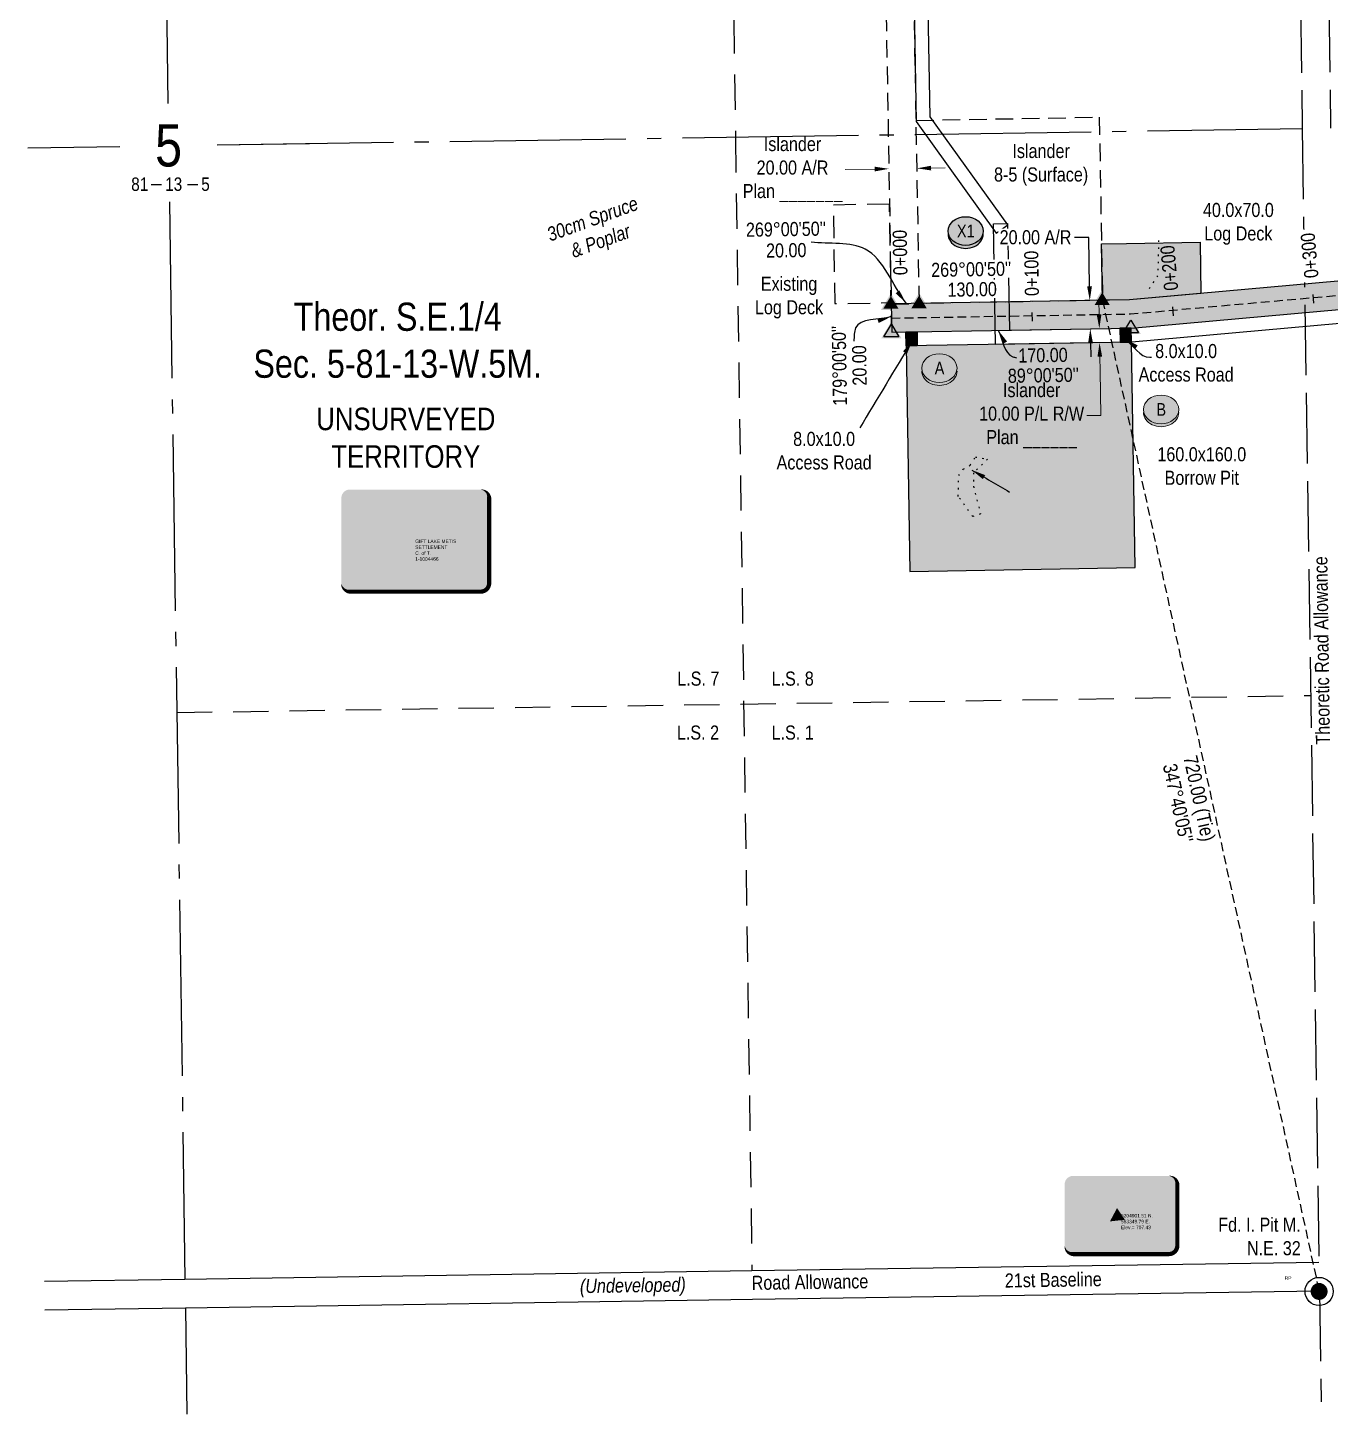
# Model space of a CAD drawing. Extents: x 562422 to 574052, y 6201080 to 6208306.
# Drawn here: x 562434 to 563358, y 6204814 to 6205798 of the extents above; entities that cross this region are included whole.
import ezdxf
from ezdxf.enums import TextEntityAlignment as Align

# ---------------------------------------------------------------- set-up
doc = ezdxf.new("R2018")
doc.units = 0
doc.header["$LTSCALE"] = 5
doc.header["$PDSIZE"] = 0.5
for name, pattern in [('foc-ACCESSROAD', [3.75, 2.5, -1.25]), ('foc-LSD', [8, 5, -3]), ('foc-QUARTERLINE', [33, 25, -3, 2, -3]), ('foc-TIELINE', [1.875, 1.25, -0.625]), ('foc-TOPO', [1, 0.2, -0.8]), ('foc-UNSURVEYED', [12.5, 10, -2.5]), ('HIDDEN2', [4.7625, 3.175, -1.5875])]:
    doc.linetypes.add(name, pattern=pattern)
doc.layers.get('Defpoints').update_dxf_attribs({"color": 9})
for name, color, linetype in [('10', 1, 'Continuous'), ('35', 37, 'Continuous'), ('9', 3, 'Continuous'), ('AS-OWNER', 7, 'Continuous'), ('C-AR', 13, 'foc-ACCESSROAD'), ('C-RW', 13, 'Continuous'), ('C-SYMBOL', 7, 'Continuous'), ('C-WS', 13, 'foc-ACCESSROAD'), ('DETAIL-T', 7, 'Continuous'), ('L-BD', 7, 'Continuous'), ('L-MON', 1, 'Continuous'), ('L-ROAD-T', 7, 'Continuous'), ('L-SEC', 7, 'Continuous'), ('L-SECLBL', 7, 'Continuous'), ('L-SECQ', 8, 'foc-QUARTERLINE'), ('L-SECTION-LSD', 7, 'foc-LSD'), ('L-TIE', 7, 'foc-TIELINE'), ('L-UNS-T', 3, 'Continuous'), ('L-USEC', 7, 'foc-UNSURVEYED'), ('P-BUFFER-H 100m', 191, 'Continuous'), ('P-CHAINAGE-CL', 201, 'foc-TIELINE'), ('P-CROSSINGS', 250, 'Continuous'), ('P-PROPOSED', 10, 'Continuous'), ('P-PROPOSED-H', 21, 'Continuous'), ('P-TEMP-H', 41, 'Continuous'), ('P-TEMP_BORROW PIT', 46, 'Continuous'), ('P-TEMP_LOG DECK', 46, 'Continuous'), ('P-TXT', 4, 'Continuous'), ('T-BUSH-T', 110, 'Continuous'), ('T-EXISTING RTF', 220, 'HIDDEN2'), ('T-EXISTING RTF-T', 220, 'Continuous'), ('T-GENERAL', 48, 'foc-TOPO')]:
    doc.layers.add(name, color=color, linetype=linetype)
for name, color, linetype, lineweight in [('AS-GENERAL', 48, 'Continuous', 18), ('C-AR-T', 13, 'Continuous', 9), ('C-WS-T', 13, 'Continuous', 9), ('P-CHAINAGE-T', 201, 'Continuous', 18), ('P-TEMP-T', 46, 'Continuous', 18), ('T-TEXT', 48, 'Continuous', 18)]:
    doc.layers.add(name, color=color, linetype=linetype, lineweight=lineweight)
doc.styles.add('100L', font='ARIALN.TTF', dxfattribs={"height": 11})
doc.styles.add('175L', font='ARIALN.TTF', dxfattribs={"height": 20})
doc.styles.add('80CG', font='ARIALN.TTF', dxfattribs={"height": 10})
doc.styles.add('80L', font='ARIALN.TTF', dxfattribs={"height": 10})
doc.styles.add('80LS', font='ARIALNI.TTF', dxfattribs={"height": 10})
doc.styles.add('Crossing', font='ARIALN.TTF', dxfattribs={"height": 10})
doc.styles.add('SIMPLEX', font='ARIALN.TTF')
doc.styles.get("Standard").update_dxf_attribs({"font": 'ARIALN.TTF'})
doc.dimstyles.new('Compass 5 000', dxfattribs={"dimscale": 5, "dimtxt": 9, "dimasz": 2, "dimexe": 0.2, "dimexo": 0.0625, "dimgap": 0.5, "dimtad": 0, "dimtih": 1, "dimtoh": 1, "dimzin": 0, "dimdsep": 46, "dimtxsty": '80CG', "dimcen": 0.1, "dimse1": 1, "dimse2": 1, "dimclrd": 256, "dimclrt": 256, "dimaunit": 1, "dimadec": 4, "dimazin": 0, "dimtfac": 0.06, "dimtofl": 0, "dimtmove": 0, "dimatfit": 1, "dimfxl": 0.2, "dimtolj": 1, "dimtzin": 0, "dimlwd": -1, "dimarcsym": 0})

# ---------------------------------------------------------------- blocks, each defined once
blk = doc.blocks.new('L-SECLBL')
at = {"layer": '9', "color": 7}
for p, q in [((-5.08, -27.83), (-12.29, -27.83)), ((20.7, -27.83), (13.5, -27.83))]:
    blk.add_line(p, q, dxfattribs=at)
at = {"layer": '10', "color": 2, "style": 'SIMPLEX'}
blk.add_attdef('SEC', text='', height=30, dxfattribs=at).set_placement((0, 0), align=Align.MIDDLE)
at = {"layer": '10', "color": 5, "style": '80L'}
blk.add_attdef('TWP', text='', height=9.5, dxfattribs=at).set_placement((-14.43, -27.37), align=Align.MIDDLE_RIGHT)
blk.add_attdef('RGE', text='', height=9.5, dxfattribs=at).set_placement((3.62, -27.37), align=Align.MIDDLE_CENTER)
blk.add_attdef('MER', text='', height=9.5, dxfattribs=at).set_placement((23.17, -27.37), align=Align.MIDDLE_LEFT)
blk = doc.blocks.new('*U43')
h = blk.add_hatch(color=255)
edge = h.paths.add_edge_path()
edge.add_line((-46.5, -37), (46.5, -37))
edge.add_arc((46.5, -31), 6, 270, 360)
edge.add_line((52.5, -31), (52.5, 29.5))
edge.add_arc((46.5, 29.5), 6, 0, 90)
edge.add_line((46.5, 35.5), (-46.5, 35.5))
edge.add_arc((-46.5, 29.5), 6, 90, 180)
edge.add_line((-52.5, 29.5), (-52.5, -31))
edge.add_arc((-46.5, -31), 6, 180, 270)
at = {"color": 14, "flags": 128}
blk.add_lwpolyline([(-46.5, -37, 3, 3, 0), (46.5, -37, 3, 3, 0.414214), (52.5, -31, 3, 3, 0), (52.5, 29.5, 3, 0, 0.414214), (46.5, 35.5, 0, 0, 0), (-46.5, 35.5, 0, 0, 0.414214), (-52.5, 29.5, 0, 0, 0), (-52.5, -31, 0, 3, 0.414214)], format="xyseb", close=True, dxfattribs=at)
at = {"color": 14, "lineweight": 30, "flags": 104}
blk.add_attdef('ENTER_TEXT', text='', height=10, dxfattribs=at).set_placement((0, 0), align=Align.MIDDLE_CENTER)
blk = doc.blocks.new('*U50')
h = blk.add_hatch(color=254)
edge = h.paths.add_edge_path()
edge.add_line((-34, -28.5), (34, -28.5))
edge.add_arc((34, -22.5), 6, 270, 360)
edge.add_line((40, -22.5), (40, 21))
edge.add_arc((34, 21), 6, 0, 90)
edge.add_line((34, 27), (-34, 27))
edge.add_arc((-34, 21), 6, 90, 180)
edge.add_line((-40, 21), (-40, -22.5))
edge.add_arc((-34, -22.5), 6, 180, 270)
at = {"color": 1, "flags": 128}
blk.add_lwpolyline([(-34, -28.5, 3, 3, 0), (34, -28.5, 3, 3, 0.414214), (40, -22.5, 3, 3, 0), (40, 21, 3, 0, 0.414214), (34, 27, 0, 0, 0), (-34, 27, 0, 0, 0.414214), (-40, 21, 0, 0, 0), (-40, -22.5, 0, 3, 0.414214)], format="xyseb", close=True, dxfattribs=at)
blk.add_lwpolyline([(-7.83, -5.3, 0, 10, 0), (0, 0, 5, 5, 0)], format="xyseb", dxfattribs=at)
at = {"color": 1, "lineweight": 30, "flags": 104}
blk.add_attdef('ENTER_TEXT', text='', height=10, dxfattribs=at).set_placement((-0.35, 0), align=Align.MIDDLE_CENTER)
blk = doc.blocks.new('RP')
at = {"layer": '35', "color": 3}
blk.add_circle((0, 0), 10, dxfattribs=at)
at = {"layer": '35', "color": 3, "lineweight": 30, "flags": 104}
blk.add_attdef('RP', text='', height=10, dxfattribs=at).set_placement((-24.41, 10.75), align=Align.MIDDLE_CENTER)
blk = doc.blocks.new('fdia')
at = {"color": 255, "const_width": 1}
blk.add_lwpolyline([(-0.5, 0, 1), (0.5, 0, 1)], format="xyb", close=True, dxfattribs=at)
blk = doc.blocks.new('Fdiaa')
blk.add_blockref('fdia', (0, 0))
blk = doc.blocks.new('fdib')
at = {"color": 1, "const_width": 1.6}
blk.add_lwpolyline([(-0.4, 0, 1), (0.4, 0, 1)], format="xyb", close=True, dxfattribs=at)
at = {"color": 1}
blk.add_circle((0, 0), 0.8, dxfattribs=at)
blk = doc.blocks.new('Fdibb')
blk.add_blockref('fdib', (0, 0))
blk = doc.blocks.new('fdicc')
for name in ['Fdibb', 'Fdiaa']:
    blk.add_blockref(name, (0, 0))
blk = doc.blocks.new('FDI')
blk.add_blockref('fdicc', (0, 0))
blk = doc.blocks.new('TRIA')
blk.add_hatch(color=255).paths.add_polyline_path([(-0.04, 1.52), (-1.47, -0.87), (1.39, -0.87)])
blk = doc.blocks.new('TRIAA')
blk.add_blockref('TRIA', (0, 0))
blk = doc.blocks.new('TRIB')
at = {"color": 1}
blk.add_lwpolyline([(-1.12, -0.67), (-0.04, 1.13), (1.04, -0.67)], close=True, dxfattribs=at)
blk = doc.blocks.new('TRIBB')
blk.add_blockref('TRIB', (0, 0))
blk = doc.blocks.new('TRICC')
for name in ['TRIAA', 'TRIBB']:
    blk.add_blockref(name, (0, 0))
blk = doc.blocks.new('plspike')
blk.add_blockref('TRICC', (0, 0))
blk = doc.blocks.new('STRIA')
blk.add_hatch(color=255).paths.add_polyline_path([(-0.04, 1.52), (-1.47, -0.87), (1.39, -0.87)])
blk = doc.blocks.new('STRIAA')
blk.add_blockref('STRIA', (0, 0))
blk = doc.blocks.new('STRIB')
at = {"color": 1}
blk.add_solid([(-1.12, -0.67), (-0.04, 1.13), (1.04, -0.67)], dxfattribs=at)
blk = doc.blocks.new('STRIBB')
blk.add_blockref('STRIB', (0, 0))
blk = doc.blocks.new('STRICC')
for name in ['STRIAA', 'STRIBB']:
    blk.add_blockref(name, (0, 0))
blk = doc.blocks.new('fdspike')
blk.add_blockref('STRICC', (0, 0))
blk = doc.blocks.new('*D55')
at = {"layer": 'C-AR-T', "transparency": 16777216}
for p, q in [((563034.52, 6205697.69), (563013.6, 6205697.33)), ((563074.51, 6205698.38), (563084.51, 6205698.56))]:
    blk.add_line(p, q, dxfattribs=at)
for points in [[(563034.49, 6205699.36), (563034.55, 6205696.03), (563044.52, 6205697.87)], [(563074.48, 6205700.05), (563074.54, 6205696.72), (563064.51, 6205698.21)]]:
    blk.add_solid(points, dxfattribs=at)
at = {"layer": 'Defpoints', "color": 0, "transparency": 16777216}
for p in [(563044.32, 6205709.7), (563064.31, 6205710.04), (563044.52, 6205697.87)]:
    blk.add_point(p, dxfattribs=at)
at = {"layer": 'C-AR-T', "transparency": 16777216, "insert": (562976.16, 6205697.33), "char_height": 10, "attachment_point": 5, "style": '80CG'}
blk.add_mtext('\\A1;Islander\\P20.00 A/R\\PPlan _______', dxfattribs=at)
blk = doc.blocks.new('*D58')
at = {"layer": 'Defpoints', "color": 0, "transparency": 16777216}
for p in [(563170.07, 6205604.12), (563187.07, 6205604.42), (563170.41, 6205584.14)]:
    blk.add_point(p, dxfattribs=at)
at = {"layer": 'P-TXT', "transparency": 16777216}
for p, q in [((563186.3, 6205649.26), (563176.3, 6205649.26)), ((563186.9, 6205614.42), (563186.3, 6205649.26)), ((563187.59, 6205574.43), (563187.76, 6205564.43))]:
    blk.add_line(p, q, dxfattribs=at)
for points in [[(563188.57, 6205614.44), (563185.23, 6205614.39), (563187.07, 6205604.42)], [(563189.26, 6205574.46), (563185.92, 6205574.4), (563187.42, 6205584.43)]]:
    blk.add_solid(points, dxfattribs=at)
at = {"layer": 'P-TXT', "transparency": 16777216, "insert": (563148.56, 6205649.26), "char_height": 10, "attachment_point": 5, "style": '80CG', "bg_fill": 3, "box_fill_scale": 1.1, "bg_fill_color": 256, "bg_fill_true_color": 13158600, "bg_fill_transparency": 0}
blk.add_mtext('\\A1;20.00 A/R', dxfattribs=at)
blk = doc.blocks.new('*D61')
at = {"layer": 'C-AR-T', "transparency": 16777216}
for p, q in [((563193.67, 6205594.54), (563193.5, 6205604.54)), ((563194.19, 6205564.55), (563194.36, 6205554.55)), ((563194.91, 6205522.78), (563194.36, 6205554.55)), ((563184.91, 6205522.78), (563194.91, 6205522.78))]:
    blk.add_line(p, q, dxfattribs=at)
for points in [[(563195.34, 6205594.57), (563192, 6205594.51), (563193.84, 6205584.54)], [(563195.85, 6205564.58), (563192.52, 6205564.52), (563194.02, 6205574.55)]]:
    blk.add_solid(points, dxfattribs=at)
at = {"layer": 'Defpoints', "color": 0, "transparency": 16777216}
for p in [(563174.38, 6205584.2), (563193.84, 6205584.54), (563174.55, 6205574.21)]:
    blk.add_point(p, dxfattribs=at)
at = {"layer": 'C-AR-T', "transparency": 16777216, "insert": (563145.82, 6205522.78), "char_height": 10, "attachment_point": 5, "style": '80CG'}
blk.add_mtext('\\A1;Islander^J10.00 P/L R/W\\PPlan ______', dxfattribs=at)
blk = doc.blocks.new('XING3')
h = blk.add_hatch(color=250)
h.dxf.hatch_style = 1
edge = h.paths.add_edge_path()
edge.add_ellipse((0, -2.05), major_axis=(-12.5, 0), ratio=0.816297, start_angle=0, end_angle=180)
edge.add_line((12.5, -2.05), (12.5, 0))
edge.add_ellipse((0, 0), major_axis=(-12.5, 0), ratio=0.816297, start_angle=0, end_angle=180, ccw=False)
edge.add_line((-12.5, 0), (-12.5, -2.05))
at = {"layer": 'P-BUFFER-H 100m'}
h = blk.add_hatch(color=256, dxfattribs=at)
h.dxf.hatch_style = 1
edge = h.paths.add_edge_path()
edge.add_ellipse((0, 0), major_axis=(-12.5, 0), ratio=0.816297, start_angle=0, end_angle=360)
at = {"color": 250}
blk.add_ellipse((0, 0), major_axis=(-12.5, 0), ratio=0.816297, dxfattribs=at)
blk.add_ellipse((0, -2.05), major_axis=(-12.5, 0), ratio=0.816297, start_param=0, end_param=3.141593, dxfattribs=at)
at = {"color": 250, "style": 'Crossing'}
blk.add_attdef('CROSSING', text='', height=9, dxfattribs=at).set_placement((0.09, 0.02), align=Align.MIDDLE_CENTER)
at = {"color": 250, "style": 'Crossing', "flags": 1}
for tag, p in [('OWNER', (0.09, -12.49)), ('DESCRIPTION', (0.09, -25.77)), ('LOCATION', (0.09, -39.3)), ('DWG_REF', (0.09, -52.84))]:
    blk.add_attdef(tag, text='', height=9, dxfattribs=at).set_placement(p, align=Align.MIDDLE_CENTER)
blk = doc.blocks.new('xing2')
h = blk.add_hatch(color=50)
h.dxf.hatch_style = 1
edge = h.paths.add_edge_path()
edge.add_ellipse((0, 0), major_axis=(-12.5, 0), ratio=0.816297, start_angle=0, end_angle=360)
h = blk.add_hatch(color=250)
h.dxf.hatch_style = 1
edge = h.paths.add_edge_path()
edge.add_ellipse((0, -2.05), major_axis=(-12.5, 0), ratio=0.816297, start_angle=0, end_angle=180)
edge.add_line((12.5, -2.05), (12.5, 0))
edge.add_ellipse((0, 0), major_axis=(-12.5, 0), ratio=0.816297, start_angle=0, end_angle=180, ccw=False)
edge.add_line((-12.5, 0), (-12.5, -2.05))
at = {"color": 250}
blk.add_ellipse((0, 0), major_axis=(-12.5, 0), ratio=0.816297, dxfattribs=at)
blk.add_ellipse((0, -2.05), major_axis=(-12.5, 0), ratio=0.816297, start_param=0, end_param=3.141593, dxfattribs=at)
at = {"color": 250, "style": 'Crossing'}
blk.add_attdef('CROSSING', text='', height=9, dxfattribs=at).set_placement((0.09, 0.02), align=Align.MIDDLE_CENTER)
at = {"color": 250, "style": 'Crossing', "flags": 1}
for tag, p in [('OWNER', (0.09, -12.49)), ('DESCRIPTION', (0.09, -25.77)), ('LOCATION', (0.09, -39.3)), ('DWG_REF', (0.09, -52.84))]:
    blk.add_attdef(tag, text='', height=9, dxfattribs=at).set_placement(p, align=Align.MIDDLE_CENTER)

msp = doc.modelspace()

# ---------------------------------------------------------------- hatches: boundary and pattern name
at = {"layer": 'P-PROPOSED-H'}
h = msp.add_hatch(color=256, dxfattribs=at)
h.dxf.hatch_style = 1
h.paths.add_polyline_path([(563046.511, 6205581.999), (563216.422, 6205584.93), (564220.045, 6205674.947), (564521.527, 6206221.861), (565194.564, 6206720.026), (565207.281, 6206732.296), (565221.337, 6206749.504), (565453.892, 6207115.017), (565453.938, 6207392.921), (565433.947, 6207392.924), (565433.902, 6207120.839), (565205.106, 6206761.234), (565192.548, 6206745.86), (565181.622, 6206735.318), (564506.126, 6206235.333), (564207.67, 6205693.908), (563215.355, 6205604.905), (563046.166, 6205601.987)])
at = {"layer": 'P-TEMP-H'}
h = msp.add_hatch(color=256, dxfattribs=at)
h.dxf.hatch_style = 1
h.paths.add_polyline_path([(563265.844, 6205609.434), (563215.355, 6205604.905), (563196.081, 6205604.575), (563195.395, 6205644.55), (563213.224, 6205644.857), (563265.301, 6205645.793)])
h = msp.add_hatch(color=256, dxfattribs=at)
h.dxf.hatch_style = 1
h.paths.add_polyline_path([(563056.519, 6205582.172), (563064.514, 6205582.31), (563064.686, 6205572.322), (563056.691, 6205572.184)])
h = msp.add_hatch(color=256, dxfattribs=at)
h.dxf.hatch_style = 1
h.paths.add_polyline_path([(563208.427, 6205584.792), (563208.599, 6205574.798), (563216.594, 6205574.936), (563216.422, 6205584.93)])
h = msp.add_hatch(color=256, dxfattribs=at)
h.dxf.hatch_style = 1
h.paths.add_polyline_path([(563059.443, 6205412.28), (563219.347, 6205415.032), (563216.594, 6205574.936), (563056.691, 6205572.184)])

# ---------------------------------------------------------------- linework, layer by layer
at = {"layer": 'C-AR'}
msp.add_line((563046.171, 6205602.034), (563066.143, 6205602.377), dxfattribs=at)
msp.add_lwpolyline([(563028.163, 6206626.151), (563030.98, 6206484.598), (563039.616, 6205982.903), (563041.078, 6205897.955), (563041.336, 6205882.964), (563046.172, 6205601.994), (563066.16, 6205602.338), (563061.324, 6205883.308), (563061.066, 6205898.299), (563059.604, 6205983.247), (563050.968, 6206484.969), (563048.152, 6206626.45)], dxfattribs=at)
at = {"layer": 'C-RW', "flags": 128}
for points in [[(565008.304, 6206569.725), (564529.227, 6206215.125), (564226.232, 6205665.466), (563216.955, 6205574.942), (563120.247, 6205573.274), (563118.77, 6205658.872), (563128.764, 6205659.045), (563130.068, 6205583.44), (563216.422, 6205584.93), (564220.045, 6205674.947), (564521.527, 6206221.861), (565194.564, 6206720.026), (565207.281, 6206732.296), (565221.337, 6206749.504), (565453.892, 6207115.017), (565453.916, 6207262.98), (565463.912, 6207262.978), (565463.887, 6207112.106), (565229.453, 6206743.639), (565214.648, 6206725.514), (565201.035, 6206712.38), (565020.095, 6206578.453)], [(563048.116, 6206626.45), (563050.926, 6206484.966), (563063.946, 6205731.391), (563120.697, 6205652.304), (563128.822, 6205658.134), (563073.89, 6205734.684), (563057.194, 6206626.586)]]:
    msp.add_lwpolyline(points, dxfattribs=at)
at = {"layer": 'C-WS'}
msp.add_lwpolyline([(563196.081, 6205604.575), (563066.16, 6205602.338), (563063.924, 6205732.259), (563193.845, 6205734.496)], close=True, dxfattribs=at)
at = {"layer": 'L-SEC'}
for p, q in [((563349.662, 6204922.075), (562947.398, 6204916.059)), ((562545.13, 6204910.043), (562445.413, 6204908.545)), ((562947.398, 6204916.059), (562545.13, 6204910.043)), ((562947.692, 6204895.954), (563349.962, 6204901.97)), ((562445.71, 6204888.439), (562545.421, 6204889.938)), ((562545.421, 6204889.938), (562947.692, 6204895.954))]:
    msp.add_line(p, q, dxfattribs=at)
at = {"layer": 'L-SECQ'}
for p, q in [((562521.851, 6206518.606), (562533.057, 6205744.309)), ((562568.037, 6205714.843), (563337.827, 6205726.36)), ((562433.547, 6205712.83), (562498.795, 6205713.807)), ((562568.037, 6205714.843), (562633.434, 6205715.821)), ((562534.069, 6205674.33), (562545.13, 6204910.043)), ((562545.421, 6204889.938), (562546.535, 6204814.379))]:
    msp.add_line(p, q, dxfattribs=at)
at = {"layer": 'L-SECTION-LSD'}
for p, q in [((562923.919, 6206524.625), (562935.659, 6205720.343)), ((562935.659, 6205720.343), (562947.398, 6204916.059)), ((562539.31, 6205312.184), (563343.748, 6205324.218))]:
    msp.add_line(p, q, dxfattribs=at)
at = {"layer": 'L-TIE'}
msp.add_line((563196.081, 6205604.575), (563349.793, 6204901.511), dxfattribs=at)
at = {"layer": 'L-USEC'}
for p, q in [((563331.909, 6206128.502), (563337.827, 6205726.36)), ((563352.014, 6206128.798), (563357.932, 6205726.656)), ((563337.829, 6205726.36), (563349.666, 6204922.075)), ((563349.962, 6204901.97), (563351.141, 6204823.135))]:
    msp.add_line(p, q, dxfattribs=at)
at = {"layer": 'P-CHAINAGE-CL'}
for p, q in [((563346.013, 6205602.575), (563345.298, 6205610.539)), ((563246.458, 6205593.645), (563245.744, 6205601.61)), ((563046.408, 6205587.995), (563046.27, 6205595.991)), ((563146.347, 6205589.719), (563146.209, 6205597.715))]:
    msp.add_line(p, q, dxfattribs=at)
at = {"layer": 'P-CHAINAGE-CL', "flags": 128}
msp.add_lwpolyline([(563046.339, 6205591.993), (563215.889, 6205594.918), (564213.858, 6205684.428), (564513.827, 6206228.597), (565188.093, 6206727.672), (565199.915, 6206739.078), (565213.222, 6206755.369), (565443.897, 6207117.928), (565443.943, 6207392.923)], dxfattribs=at)
at = {"layer": 'P-TEMP_BORROW PIT', "flags": 128}
for points in [[(563056.519, 6205582.172), (563064.514, 6205582.31), (563064.686, 6205572.322), (563056.691, 6205572.184)], [(563208.427, 6205584.792), (563208.599, 6205574.798), (563216.594, 6205574.936), (563216.422, 6205584.93)], [(563059.443, 6205412.28), (563219.347, 6205415.032), (563216.594, 6205574.936), (563056.691, 6205572.184)]]:
    msp.add_lwpolyline(points, close=True, dxfattribs=at)
at = {"layer": 'P-TEMP_LOG DECK', "flags": 128}
msp.add_lwpolyline([(563265.844, 6205609.434), (563215.355, 6205604.905), (563196.081, 6205604.575), (563195.395, 6205644.55), (563213.224, 6205644.857), (563265.301, 6205645.793)], close=True, dxfattribs=at)
at = {"layer": 'T-EXISTING RTF', "flags": 128}
msp.add_lwpolyline([(563044.948, 6205672.856), (563004.991, 6205672.169), (563006.194, 6205602.243), (563046.152, 6205602.931)], close=True, dxfattribs=at)
at = {"layer": 'T-GENERAL', "flags": 128}
msp.add_lwpolyline([(563229.31, 6205612.864), (563235.473, 6205622.117), (563236.172, 6205647.473)], dxfattribs=at)
at = {"layer": 'T-GENERAL'}
msp.add_lwpolyline([(563109.604, 6205453.049), (563103.988, 6205451.204), (563093.788, 6205465.498), (563094.074, 6205480.306), (563097.291, 6205484.731), (563102.231, 6205487.642), (563105.91, 6205493.426), (563114.49, 6205491.91), (563104.477, 6205482.163), (563104.507, 6205472.648)], close=True, dxfattribs=at)

# ---------------------------------------------------------------- block references
at = {"layer": 'AS-OWNER'}
ref = msp.add_blockref('*U43', (562708.497, 6205434.88), dxfattribs=dict(at, xscale=0.9986430741599465, yscale=0.9986430741599465, zscale=0.9986430741599465))
lines = msp.add_mtext('GIFT LAKE METIS \\PSETTLEMENT\\PC. of T.\\P1-1004466', dxfattribs={"layer": '0', "color": 14, "insert": (562708.497, 6205434.88), "char_height": 2.5, "attachment_point": 1})
ref.add_attrib('ENTER_TEXT', '', (562708.497, 6205434.88), dxfattribs={"flags": 104}).embed_mtext(lines)
at = {"layer": 'C-AR-T', "xscale": 0.9995440000000001, "yscale": 0.9995440000000001, "zscale": 0.9995440000000001}
for p, values in [((563080.381, 6205556.46), {'CROSSING': 'A'}), ((563237.66, 6205527.147), {'CROSSING': 'B'})]:
    msp.add_blockref('XING3', p, dxfattribs=at).add_auto_attribs(values)
at = {"layer": 'DETAIL-T', "color": 4}
ref = msp.add_blockref('*U50', (563209.206, 6204956.495), dxfattribs=dict(at, xscale=0.9990822106810008, yscale=0.9990822106810008, zscale=0.9990822106810008))
lines = msp.add_mtext('6204901.51 N.\\P563349.79 E.\\PElev.= 707.43', dxfattribs={"layer": '0', "color": 1, "insert": (563209.206, 6204956.495), "char_height": 2.5, "attachment_point": 1})
ref.add_attrib('ENTER_TEXT', '', (563209.206, 6204956.495), dxfattribs={"flags": 104}).embed_mtext(lines)
at = {"layer": 'L-BD'}
ref = msp.add_blockref('RP', (563349.793, 6204901.511), dxfattribs=dict(at, xscale=0.999545200000003, yscale=0.999545200000003, zscale=0.999545200000003))
lines = msp.add_mtext('RP', dxfattribs={"layer": '35', "color": 3, "insert": (563325.397, 6204912.26), "char_height": 2.5, "attachment_point": 1, "bg_fill": 3, "box_fill_scale": 1.15, "bg_fill_color": 256, "bg_fill_transparency": 0})
ref.add_attrib('RP', '', (563325.397, 6204912.26), dxfattribs={"flags": 104}).embed_mtext(lines)
at = {"layer": 'L-MON'}
for name, p, xscale, yscale, zscale in [('fdspike', (563046.172, 6205601.994), 4.99772, 4.99772, 4.99772), ('fdspike', (563066.16, 6205602.338), 4.99772, 4.99772, 4.99772), ('plspike', (563046.506, 6205582.006), 5, 5, 5), ('plspike', (563216.422, 6205584.93), 5, 5, 5), ('FDI', (563349.793, 6204901.511), 5, 5, 5)]:
    msp.add_blockref(name, p, dxfattribs=dict(at, xscale=xscale, yscale=yscale, zscale=zscale))
at = {"layer": 'L-SECLBL', "xscale": 0.9995409999999935, "yscale": 0.9995409999999935, "zscale": 0.9995409999999935}
msp.add_blockref('L-SECLBL', (562533.491, 6205714.326), dxfattribs=at).add_auto_attribs({'SEC': '5', 'TWP': '81', 'RGE': '13', 'MER': '5'})
at = {"layer": 'P-CROSSINGS', "xscale": 0.9995440000000001, "yscale": 0.9995440000000001, "zscale": 0.9995440000000001}
msp.add_blockref('xing2', (563099, 6205653.705), dxfattribs=at).add_auto_attribs({'CROSSING': 'X1'})

# ---------------------------------------------------------------- texts
at = {"layer": 'C-SYMBOL', "color": 3, "insert": (562696.062, 6205602.93), "char_height": 19.98173, "width": 366.39075, "attachment_point": 2, "style": '175L'}
msp.add_mtext('Theor. S.E.1/4 \\PSec. 5-81-13-W.5M.', dxfattribs=at)
at = {"layer": 'C-WS-T', "insert": (563119.452, 6205715.518), "char_height": 9.99541, "attachment_point": 1, "style": '80L'}
msp.add_mtext_dynamic_manual_height_columns('\\pxqc;Islander \\P8-5 (Surface)', width=66.1927, gutter_width=49.955, heights=[0], dxfattribs=at)
at = {"layer": 'L-BD', "style": '80L'}
for s, height, rotation, p in [("269°00'50''", 9.99544, 0.8884, (562971.481, 6205655.058)), ('20.00', 9.9954, 0.8884, (562971.713, 6205640.067)), ("179°00'50''", 9.99544, 91.003, (563009.378, 6205558.113)), ('20.00', 9.9954, 91.003, (563023.62, 6205558.362)), ('170.00', 9.9954, 0.9858, (563153.88, 6205565.675)), ("89°00'50''", 9.9954, 0.9858, (563154.125, 6205551.433)), ("347°40'05''", 9.99544, 282.3326, (563249.746, 6205247.972)), ('720.00 (Tie)', 9.99544, 282.3326, (563263.66, 6205251.015))]:
    msp.add_text(s, height=height, rotation=rotation, dxfattribs=at).set_placement(p, align=Align.MIDDLE)
at = {"layer": 'L-MON', "insert": (563278.858, 6204953.865), "char_height": 9.99541, "attachment_point": 1, "style": '80L'}
msp.add_mtext_dynamic_manual_height_columns('\\pxqr;Fd. I. Pit M.\\PN.E. 32', width=57.89823, gutter_width=49.977, heights=[0], dxfattribs=at)
at = {"layer": 'L-ROAD-T', "style": '80L'}
for s, height, rotation, p in [('Theoretic Road Allowance', 9.99086, 90.820424, (563351.555, 6205356.183)), ('Road Allowance', 9.99541, 0.856832, (562988.539, 6204908.179))]:
    msp.add_text(s, height=height, rotation=rotation, dxfattribs=at).set_placement(p, align=Align.MIDDLE_CENTER)
at = {"layer": 'L-ROAD-T', "insert": (563161.092, 6204914.759), "char_height": 9.99541, "width": 69.40455, "attachment_point": 2, "rotation": 0.856798, "style": '80L'}
msp.add_mtext('\\A1;21st Baseline', dxfattribs=at)
at = {"layer": 'L-UNS-T', "color": 3, "insert": (562701.787, 6205506.997), "char_height": 15.98538, "attachment_point": 5, "style": '80L'}
msp.add_mtext_dynamic_manual_height_columns('\\pxqc;UNSURVEYED TERRITORY', width=126.29826, gutter_width=47.457, heights=[0], dxfattribs=at)
at = {"layer": 'P-CHAINAGE-T', "style": '80L'}
for s, rotation, p in [('0+000', 90.988266, (563052.435, 6205638.495)), ('0+100', 90.988266, (563145.761, 6205623.699)), ('0+200', 95.125261, (563243.422, 6205627.494))]:
    msp.add_text(s, height=9.9954, rotation=rotation, dxfattribs=at).set_placement(p, align=Align.MIDDLE_CENTER)
at = {"layer": 'P-TEMP-T', "char_height": 9.99541, "attachment_point": 1, "style": '80L'}
for s, width, insert in [('\\pxqc;40.0x70.0\\PLog Deck', 59.98244, (563262.502, 6205673.68)), ('\\pxqc;8.0x10.0\\PAccess Road', 80.97744, (563214.938, 6205573.598)), ('\\pxqc;8.0x10.0\\PAccess Road', 80.97744, (562958.1, 6205511.269)), ('\\pxqc;160.0x160.0\\PBorrow Pit', 59.98244, (563236.544, 6205500.374))]:
    msp.add_mtext_dynamic_manual_height_columns(s, width=width, gutter_width=49.977, heights=[0], dxfattribs=dict(at, insert=insert))
at = {"layer": 'T-BUSH-T', "insert": (562832.501, 6205667.112), "char_height": 9.99086, "width": 67.2486, "attachment_point": 2, "rotation": 20, "style": '80LS'}
msp.add_mtext('30cm Spruce\\P& Poplar', dxfattribs=at)
at = {"layer": 'T-EXISTING RTF-T', "insert": (562943.705, 6205621.354), "char_height": 9.99541, "attachment_point": 1, "style": '80L'}
msp.add_mtext_dynamic_manual_height_columns('\\pxqc;Existing\\PLog Deck', width=59.98244, gutter_width=49.977, heights=[0], dxfattribs=at)
at = {"layer": 'T-TEXT', "style": '80LS'}
msp.add_text('(Undeveloped)', height=9.99541, rotation=0.856829, dxfattribs=at).set_placement((562862.872, 6204905.866), align=Align.MIDDLE_CENTER)

# ---------------------------------------------------------------- dimensions: what is measured, and where the dimension line sits
at = {"layer": 'C-AR-T'}
dim = msp.add_linear_dim(base=(563044.522, 6205697.867), p1=(563064.306, 6205710.043), p2=(563044.318, 6205709.699), angle=180.9861, text='Islander\\P20.00 A/R\\PPlan _______', dimstyle='Compass 5 000', dxfattribs=at)
dim.commit()
dim.dimension.update_dxf_attribs({"geometry": '*D55', "text_midpoint": (562976.156, 6205697.335), "dimtype": 161})

# ---------------------------------------------------------------- leaders
at = {"layer": 'AS-GENERAL', "path_type": 1}
msp.add_leader([(563103.419, 6205484.169), (563130.202, 6205468.592)], dimstyle='Compass 5 000', override={"dimgap": 0.5, "dimtad": 0}, dxfattribs=at)
at = {"layer": 'L-BD', "path_type": 1}
for points in [[(563056.71, 6205602.617), (563027.812, 6205640.817), (562989.282, 6205645.93)], [(563046.32, 6205593.1), (563020.889, 6205584.998), (563019.644, 6205575.516)], [(563122.124, 6205583.303), (563132.55, 6205564.469), (563134.969, 6205563.865)]]:
    msp.add_leader(points, dimstyle='Compass 5 000', override={"dimgap": 0.5, "dimtad": 0}, dxfattribs=at)
at = {"layer": 'P-TEMP-T', "path_type": 1}
for points in [[(563061.157, 6205576.086), (563023.857, 6205514.021)], [(563212.019, 6205577.146), (563229.765, 6205564.235), (563230.948, 6205564.333)]]:
    msp.add_leader(points, dimstyle='Compass 5 000', override={"dimgap": 0.5, "dimtad": 0}, dxfattribs=at)

# ---------------------------------------------------------------- next in the draw order: texts
at = {"layer": 'L-SECTION-LSD', "attachment_point": 1, "style": '100L', "bg_fill": 3, "box_fill_scale": 1.5, "bg_fill_color": 256, "bg_fill_transparency": 0}
for s, width, insert, char_height in [('\\pxqr;L.S. 7', 30.8663, (562893.386, 6205341.227), 9.99541), ('L.S. 8', 30.38719, (562961.314, 6205341.227), 9.9954), ('\\pxqr;L.S. 2', 30.63935, (562893.386, 6205302.96), 9.99541), ('L.S. 1', 29.97743, (562961.314, 6205302.96), 9.9954)]:
    msp.add_mtext_dynamic_manual_height_columns(s, width=width, gutter_width=54.975, heights=[0], dxfattribs=dict(at, insert=insert, char_height=char_height))
at = {"layer": 'P-CHAINAGE-T', "insert": (563338.004, 6205635.922), "char_height": 9.9954, "width": 34.14753, "attachment_point": 2, "rotation": 95.125261, "style": '80L', "bg_fill": 3, "box_fill_scale": 1.15, "bg_fill_color": 256, "bg_fill_true_color": 256, "bg_fill_transparency": 0}
msp.add_mtext('0+300', dxfattribs=at)

# ---------------------------------------------------------------- next in the draw order: linework, layer by layer
at = {"layer": 'P-PROPOSED', "flags": 128}
msp.add_lwpolyline([(563046.511, 6205581.999), (563216.422, 6205584.93), (564220.045, 6205674.947), (564521.527, 6206221.861), (565194.564, 6206720.026), (565207.281, 6206732.296), (565221.337, 6206749.504), (565453.892, 6207115.017), (565453.938, 6207392.921), (565433.947, 6207392.924), (565433.902, 6207120.839), (565205.106, 6206761.234), (565192.548, 6206745.86), (565181.622, 6206735.318), (564506.126, 6206235.333), (564207.67, 6205693.908), (563215.355, 6205604.905), (563046.166, 6205601.987)], close=True, dxfattribs=at)

# ---------------------------------------------------------------- next in the draw order: texts
at = {"layer": 'L-BD', "insert": (563103.535, 6205617.366), "char_height": 9.9954, "width": 35.55309, "attachment_point": 2, "rotation": 0.9861, "style": '80L', "bg_fill": 3, "box_fill_scale": 1.15, "bg_fill_color": 256, "bg_fill_true_color": 256, "bg_fill_transparency": 0}
msp.add_mtext('130.00', dxfattribs=at)

# ---------------------------------------------------------------- next in the draw order: texts
at = {"layer": 'L-BD', "insert": (563102.836, 6205631.599), "char_height": 9.99544, "width": 57.3844, "attachment_point": 2, "rotation": 0.9861, "style": '80L', "bg_fill": 3, "box_fill_scale": 1.15, "bg_fill_color": 256, "bg_fill_true_color": 256, "bg_fill_transparency": 0}
msp.add_mtext("269°00'50''", dxfattribs=at)

# ---------------------------------------------------------------- next in the draw order: dimensions: what is measured, and where the dimension line sits
at = {"layer": 'C-AR-T'}
dim = msp.add_linear_dim(base=(563193.844, 6205584.541), p1=(563174.549, 6205574.211), p2=(563174.377, 6205584.205), angle=90.988266, text='Islander^J10.00 P/L R/W\\PPlan ______', dimstyle='Compass 5 000', override={"dimtmove": 1}, dxfattribs=at)
dim.commit()
dim.dimension.update_dxf_attribs({"geometry": '*D61', "text_midpoint": (563174.845, 6205522.784), "dimtype": 161})

# ---------------------------------------------------------------- next in the draw order: dimensions: what is measured, and where the dimension line sits
at = {"layer": 'P-TXT'}
dim = msp.add_linear_dim(base=(563187.073, 6205604.418), p1=(563170.41, 6205584.136), p2=(563170.066, 6205604.124), angle=90.988266, text='20.00 A/R', dimstyle='Compass 5 000', override={"dimtfill": 1}, dxfattribs=at)
dim.commit()
dim.dimension.update_dxf_attribs({"geometry": '*D58', "text_midpoint": (563148.564, 6205649.263), "dimtype": 161})

# ---------------------------------------------------------------- next in the draw order: block references
at = {"layer": 'L-MON', "xscale": 4.99772, "yscale": 4.99772, "zscale": 4.99772}
msp.add_blockref('fdspike', (563196.081, 6205604.575), dxfattribs=at)

doc.saveas('drawing.dxf')
